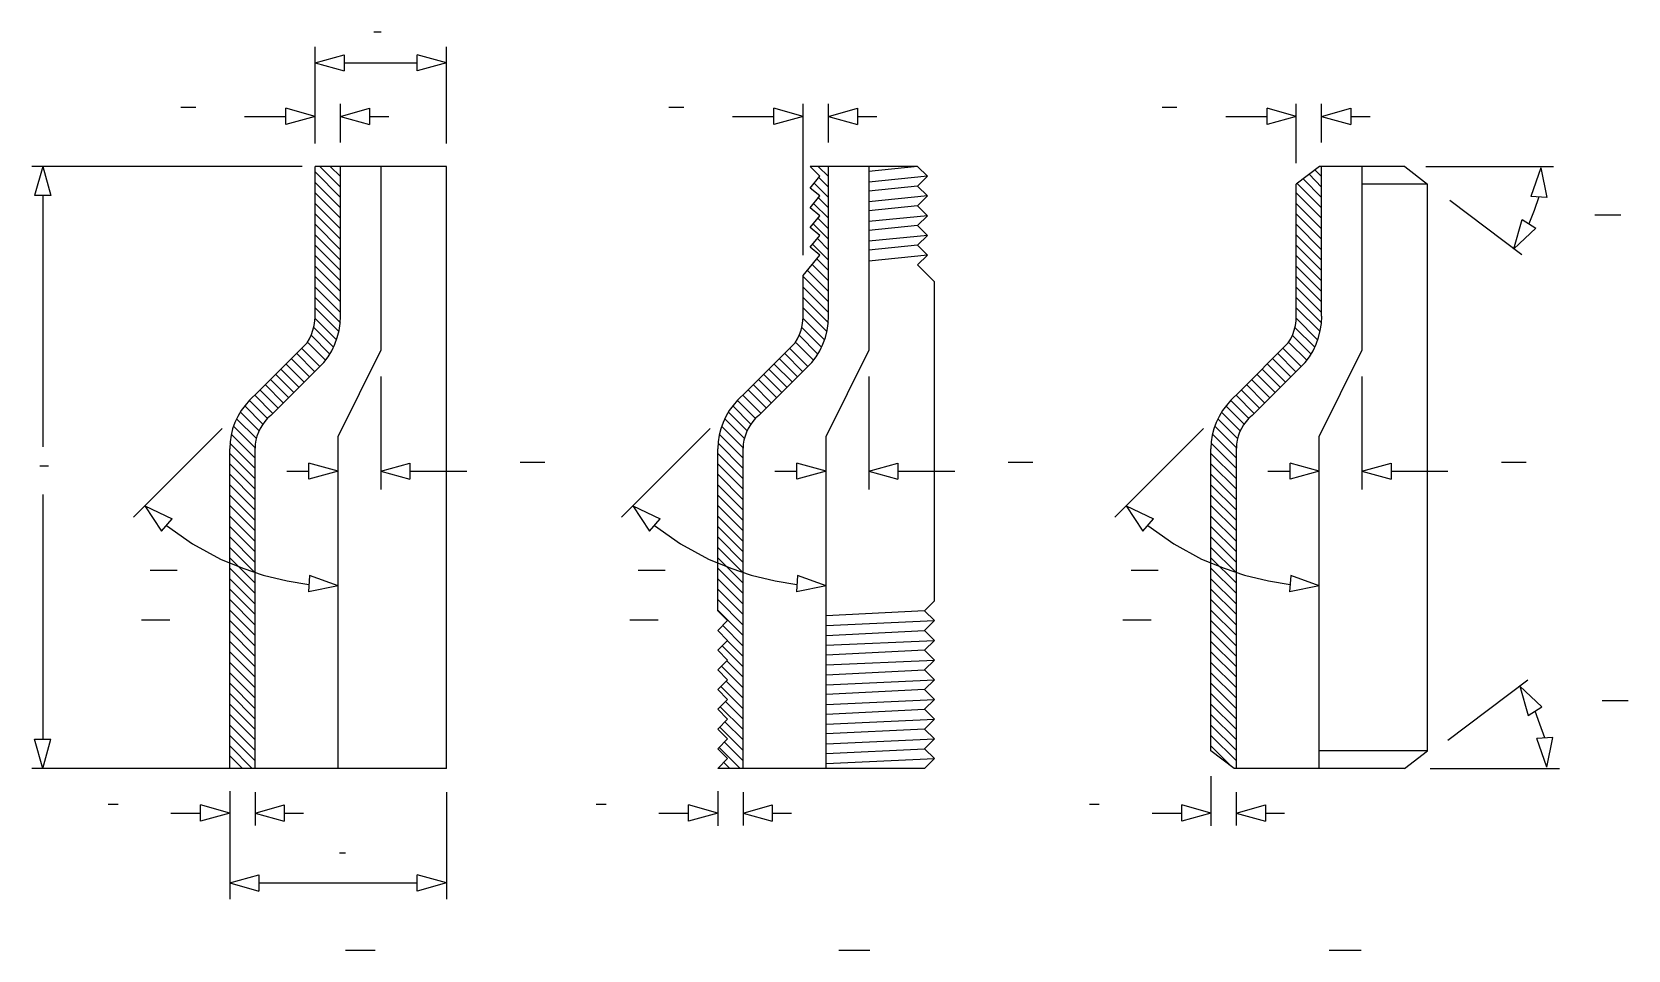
# Model space of a CAD drawing. Extents: x 240 to 1536, y 229 to 974.
import ezdxf

# ---------------------------------------------------------------- set-up
doc = ezdxf.new("R2010")
doc.units = 0
doc.header["$MEASUREMENT"] = 0
doc.layers.get('0').update_dxf_attribs({"linetype": 'CONTINUOUS'})
doc.layers.add('-1', color=7, linetype='CONTINUOUS')
doc.layers.add('1', color=7, linetype='CONTINUOUS')

msp = doc.modelspace()

# ---------------------------------------------------------------- linework, layer by layer
at = {"layer": '-1', "color": 2, "linetype": 'Continuous'}
for p, q in [((1509.3, 825.7), (1530.3, 825.7)), ((336, 537.2), (358, 537.2)), ((732.3, 537.2), (754.3, 537.2)), ((1132.8, 537.2), (1154.8, 537.2)), ((329.2, 496.8), (352.2, 496.8)), ((725.6, 496.8), (748.6, 496.8)), ((1126.1, 496.8), (1149.1, 496.8)), ((1515.3, 431.3), (1536.3, 431.3)), ((494.8, 228.7), (518.8, 228.7)), ((895.4, 228.7), (920.4, 228.7)), ((1293.6, 228.7), (1319.6, 228.7))]:
    msp.add_line(p, q, dxfattribs=at)
at = {"color": 4, "linetype": 'Continuous'}
for p, q in [((490.6, 839.9), (470, 860.5)), ((490.6, 848.3), (473.9, 865)), ((490.6, 856.8), (482.4, 865)), ((490.6, 856.8), (482.4, 865)), ((886.9, 856.8), (878.7, 865)), ((886.9, 856.8), (878.7, 865)), ((886.9, 848.3), (879.2, 856)), ((1287.4, 848.3), (1277.2, 858.6)), ((1287.4, 856.8), (1282, 862.2)), ((1287.4, 856.8), (1282, 862.2)), ((490.6, 831.4), (470, 852)), ((490.6, 822.9), (470, 843.5)), ((886.9, 839.9), (875.3, 851.4)), ((1287.4, 822.9), (1266.8, 843.5)), ((1287.4, 831.4), (1267.6, 851.2)), ((1287.4, 839.9), (1272.4, 854.9)), ((490.6, 814.4), (470, 835)), ((886.9, 822.9), (874.9, 834.9)), ((886.9, 831.4), (878.8, 839.5)), ((1287.4, 814.4), (1266.8, 835)), ((490.6, 805.9), (470, 826.5)), ((490.6, 797.4), (470, 818)), ((886.9, 805.9), (874.5, 818.3)), ((886.9, 814.4), (878.3, 823)), ((1287.4, 805.9), (1266.8, 826.5)), ((1287.4, 797.4), (1266.8, 818)), ((490.6, 788.9), (470, 809.5)), ((886.9, 797.4), (877.9, 806.4)), ((1287.4, 788.9), (1266.8, 809.5)), ((490.6, 780.5), (470, 801.1)), ((490.6, 772), (470, 792.6)), ((886.9, 788.9), (874, 801.8)), ((1287.4, 780.5), (1266.8, 801.1)), ((1287.4, 772), (1266.8, 792.6)), ((490.6, 763.5), (470, 784.1)), ((886.9, 763.5), (869.7, 780.7)), ((886.9, 772), (873.6, 785.3)), ((886.9, 780.5), (877.4, 789.9)), ((1287.4, 763.5), (1266.8, 784.1)), ((490.6, 755), (470, 775.6)), ((490.6, 746.5), (470, 767.1)), ((886.9, 755), (866.3, 775.6)), ((886.9, 746.5), (866.3, 767.1)), ((1287.4, 755), (1266.8, 775.6)), ((1287.4, 746.5), (1266.8, 767.1)), ((490.6, 738), (470, 758.6)), ((886.9, 738), (866.3, 758.6)), ((1287.4, 738), (1266.8, 758.6)), ((487.4, 724.2), (469.9, 741.7)), ((489.3, 730.9), (470, 750.1)), ((883.7, 724.2), (866.2, 741.7)), ((885.6, 730.9), (866.3, 750.1)), ((1286.1, 730.9), (1266.8, 750.1)), ((1284.2, 724.2), (1266.8, 741.7)), ((482, 712.7), (466.8, 727.9)), ((484.9, 718.2), (468.9, 734.3)), ((878.3, 712.7), (863.1, 727.9)), ((881.3, 718.2), (865.2, 734.3)), ((1262.3, 725.1), (1263.9, 728.5)), ((1278.8, 712.7), (1263.6, 727.9)), ((1281.8, 718.2), (1265.7, 734.3)), ((469.8, 698.3), (454.9, 713.3)), ((474, 702.6), (459.1, 717.5)), ((478.6, 707.6), (464.3, 721.9)), ((866.1, 698.3), (851.2, 713.3)), ((870.3, 702.6), (855.4, 717.5)), ((874.9, 707.6), (860.6, 721.9)), ((1266.6, 698.3), (1251.7, 713.3)), ((1270.9, 702.6), (1256, 717.5)), ((1275.4, 707.6), (1261.1, 721.9)), ((457.1, 685.6), (442.1, 700.5)), ((461.3, 689.9), (446.4, 704.8)), ((465.5, 694.1), (450.6, 709)), ((853.4, 685.6), (838.5, 700.5)), ((857.6, 689.9), (842.7, 704.8)), ((861.9, 694.1), (846.9, 709)), ((1253.9, 685.6), (1239, 700.5)), ((1258.1, 689.9), (1243.2, 704.8)), ((1262.4, 694.1), (1247.5, 709)), ((444.3, 672.9), (429.4, 687.8)), ((448.6, 677.1), (433.7, 692)), ((452.8, 681.4), (437.9, 696.3)), ((840.6, 672.9), (825.7, 687.8)), ((844.9, 677.1), (830, 692)), ((849.1, 681.4), (834.2, 696.3)), ((1241.2, 672.9), (1226.3, 687.8)), ((1245.4, 677.1), (1230.5, 692)), ((1249.6, 681.4), (1234.7, 696.3)), ((431.5, 660.4), (416.9, 675)), ((435.8, 664.5), (421, 679.3)), ((440.1, 668.7), (425.2, 683.6)), ((827.8, 660.4), (813.2, 675)), ((832.2, 664.5), (817.4, 679.3)), ((836.5, 668.7), (821.6, 683.6)), ((1228.3, 660.4), (1213.8, 675)), ((1232.7, 664.5), (1217.9, 679.3)), ((1237, 668.7), (1222.1, 683.6)), ((424.5, 650.4), (409.4, 665.6)), ((427.6, 655.8), (412.9, 670.5)), ((820.9, 650.4), (805.7, 665.6)), ((823.9, 655.8), (809.2, 670.5)), ((1221.4, 650.4), (1206.2, 665.6)), ((1224.5, 655.8), (1209.7, 670.5)), ((421.4, 636.6), (403.8, 654.1)), ((422.4, 644.1), (406.3, 660.1)), ((817.7, 636.6), (800.2, 654.1)), ((818.7, 644.1), (802.7, 660.1)), ((1218.2, 636.6), (1200.7, 654.1)), ((1219.2, 644.1), (1203.2, 660.1)), ((421.4, 619.7), (400.9, 640.2)), ((421.4, 628.2), (402, 647.6)), ((817.7, 619.7), (797.3, 640.2)), ((817.7, 628.2), (798.3, 647.6)), ((1218.2, 619.7), (1197.8, 640.2)), ((1218.2, 628.2), (1198.8, 647.6)), ((421.4, 611.4), (400.7, 632)), ((421.4, 602.9), (400.7, 623.6)), ((817.7, 611.4), (797, 632)), ((817.7, 602.9), (797, 623.6)), ((1218.2, 611.4), (1197.5, 632)), ((1218.2, 602.9), (1197.5, 623.6)), ((421.4, 594.4), (400.7, 615.1)), ((817.7, 594.4), (797, 615.1)), ((1218.2, 594.4), (1197.5, 615.1)), ((421.4, 585.9), (400.7, 606.6)), ((421.4, 577.4), (400.7, 598.1)), ((421.4, 577.4), (400.7, 598.1)), ((817.7, 585.9), (797, 606.6)), ((817.7, 577.4), (797, 598.1)), ((817.7, 577.4), (797, 598.1)), ((1218.2, 585.9), (1197.5, 606.6)), ((1218.2, 577.4), (1197.5, 598.1)), ((1218.2, 577.4), (1197.5, 598.1)), ((421.4, 569), (400.7, 589.6)), ((817.7, 569), (797, 589.6)), ((1218.2, 569), (1197.5, 589.6)), ((421.4, 560.5), (400.7, 581.1)), ((421.4, 552), (400.7, 572.6)), ((817.7, 560.5), (797, 581.1)), ((817.7, 552), (797, 572.6)), ((1218.2, 560.5), (1197.5, 581.1)), ((1218.2, 552), (1197.5, 572.6)), ((421.4, 543.5), (400.7, 564.2)), ((817.7, 543.5), (797, 564.2)), ((1218.2, 543.5), (1197.5, 564.2)), ((421.4, 535), (400.7, 555.7)), ((421.4, 526.5), (400.7, 547.2)), ((817.7, 535), (797, 555.7)), ((817.7, 526.5), (797, 547.2)), ((1218.2, 535), (1197.5, 555.7)), ((1218.2, 526.5), (1197.5, 547.2)), ((421.4, 518.1), (400.7, 538.7)), ((817.7, 518.1), (797, 538.7)), ((1218.2, 518.1), (1197.5, 538.7)), ((421.4, 509.6), (400.7, 530.2)), ((421.4, 501.1), (400.7, 521.7)), ((817.7, 509.6), (797, 530.2)), ((817.7, 501.1), (797, 521.7)), ((1218.2, 509.6), (1197.5, 530.2)), ((1218.2, 501.1), (1197.5, 521.7)), ((421.4, 492.6), (400.7, 513.3)), ((817.7, 492.6), (797, 513.3)), ((1218.2, 492.6), (1197.5, 513.3)), ((421.4, 484.1), (400.7, 504.8)), ((421.4, 475.6), (400.7, 496.3)), ((817.7, 484.1), (797, 504.8)), ((1218.2, 484.1), (1197.5, 504.8)), ((1218.2, 475.6), (1197.5, 496.3)), ((421.4, 467.1), (400.7, 487.8)), ((817.7, 475.6), (801.1, 492.2)), ((817.7, 467.1), (804.8, 480)), ((1218.2, 467.1), (1197.5, 487.8)), ((421.4, 458.7), (400.7, 479.3)), ((421.4, 450.2), (400.7, 470.8)), ((817.7, 458.7), (800.6, 475.8)), ((1218.2, 458.7), (1197.5, 479.3)), ((1218.2, 450.2), (1197.5, 470.8)), ((421.4, 441.7), (400.7, 462.3)), ((421.4, 433.2), (400.7, 453.9)), ((817.7, 441.7), (800.1, 459.3)), ((817.7, 450.2), (804.3, 463.5)), ((1218.2, 441.7), (1197.5, 462.3)), ((1218.2, 433.2), (1197.5, 453.9)), ((421.4, 424.7), (400.7, 445.4)), ((817.7, 424.7), (799.6, 442.8)), ((817.7, 433.2), (803.9, 447)), ((1218.2, 424.7), (1197.5, 445.4)), ((421.4, 416.2), (400.7, 436.9)), ((421.4, 407.7), (400.7, 428.4)), ((817.7, 416.2), (803.4, 430.5)), ((1218.2, 416.2), (1197.5, 436.9)), ((1218.2, 407.7), (1197.5, 428.4)), ((421.4, 399.3), (400.7, 419.9)), ((817.7, 407.7), (799.1, 426.3)), ((1218.2, 399.3), (1197.5, 419.9)), ((421.4, 390.8), (400.7, 411.4)), ((421.4, 382.3), (400.7, 402.9)), ((817.7, 390.8), (798.6, 409.8)), ((817.7, 399.3), (802.9, 414.1)), ((1218.2, 390.8), (1197.5, 411.4)), ((1218.2, 382.3), (1197.5, 402.9)), ((419, 376.2), (400.7, 394.5)), ((815.3, 376.2), (798.2, 393.3)), ((817.7, 382.3), (802.4, 397.6)), ((1214.2, 377.8), (1197.5, 394.5)), ((411, 376.2), (400.7, 386.5)), ((806.8, 376.2), (801.9, 381.1))]:
    msp.add_line(p, q, dxfattribs=at)
at = {"layer": '1', "color": 5, "linetype": 'Continuous'}
for p, q in [((517.7, 974.2), (523.7, 974.2)), ((361.1, 913.1), (373.1, 913.1)), ((757.4, 913.1), (769.4, 913.1)), ((1157.9, 913.1), (1169.9, 913.1)), ((636.5, 625), (656.5, 625)), ((1032.8, 625), (1052.8, 625)), ((1433.4, 625), (1453.4, 625)), ((246.5, 621.9), (253.5, 621.9)), ((302, 347.2), (310, 347.2)), ((698.3, 347.2), (706.3, 347.2)), ((1098.8, 347.2), (1106.8, 347.2)), ((489.8, 307.6), (494.8, 307.6))]:
    msp.add_line(p, q, dxfattribs=at)
at = {"layer": '1', "color": 3, "linetype": 'Continuous'}
for p, q in [((470, 883.5), (470, 962.1)), ((576.7, 883.5), (576.7, 962.1)), ((470, 949), (493.7, 955.6)), ((470, 949), (493.7, 942.5)), ((493.7, 955.6), (493.7, 942.5)), ((493.7, 949), (553, 949)), ((576.7, 949), (553, 955.6)), ((553, 942.5), (553, 955.6)), ((576.7, 949), (553, 942.5)), ((470, 905.6), (446.3, 912.2)), ((446.3, 899.1), (446.3, 912.2)), ((490.6, 884.3), (490.6, 915.9)), ((490.6, 905.6), (514.3, 912.2)), ((514.3, 912.2), (514.3, 899.1)), ((866.3, 905.6), (842.6, 912.2)), ((842.6, 899.1), (842.6, 912.2)), ((866.3, 793), (866.3, 915.9)), ((886.9, 884.3), (886.9, 915.9)), ((886.9, 905.6), (910.6, 912.2)), ((910.6, 912.2), (910.6, 899.1)), ((1266.8, 905.6), (1243.1, 912.2)), ((1243.1, 899.1), (1243.1, 912.2)), ((1266.8, 867.7), (1266.8, 915.9)), ((1287.4, 884.3), (1287.4, 915.9)), ((1287.4, 905.6), (1311.1, 912.2)), ((1311.1, 912.2), (1311.1, 899.1)), ((412.6, 905.6), (446.3, 905.6)), ((470, 905.6), (446.3, 899.1)), ((490.6, 905.6), (514.3, 899.1)), ((514.3, 905.6), (529.8, 905.6)), ((809, 905.6), (842.6, 905.6)), ((866.3, 905.6), (842.6, 899.1)), ((886.9, 905.6), (910.6, 899.1)), ((910.6, 905.6), (926.1, 905.6)), ((1209.5, 905.6), (1243.1, 905.6)), ((1266.8, 905.6), (1243.1, 899.1)), ((1287.4, 905.6), (1311.1, 899.1)), ((1311.1, 905.6), (1326.7, 905.6)), ((459.6, 865), (240.1, 865)), ((248.9, 865), (242.3, 841.3)), ((248.9, 865), (255.4, 841.3)), ((1372.1, 865), (1475.7, 865)), ((1465.5, 863.9), (1457.2, 840.7)), ((1465.5, 863.9), (1470.3, 839.7)), ((255.4, 841.3), (242.3, 841.3)), ((248.9, 841.3), (248.9, 637.4)), ((1450.1, 793.2), (1391.6, 837.3)), ((1470.3, 839.7), (1457.2, 840.7)), ((1463.7, 840.2), (1459.9, 829.2)), ((1443.5, 798.2), (1450.2, 821.8)), ((1450.2, 821.8), (1461.4, 815)), ((1459.9, 829.2), (1455.8, 818.4)), ((1443.5, 798.2), (1461.4, 815)), ((523.3, 694.5), (523.3, 602.7)), ((919.7, 694.5), (919.7, 602.7)), ((1320.2, 694.5), (1320.2, 602.7)), ((394.6, 652.2), (322.6, 580.2)), ((790.9, 652.2), (718.9, 580.2)), ((1191.4, 652.2), (1119.4, 580.2)), ((488.7, 617.5), (465, 624.1)), ((465, 611), (465, 624.1)), ((523.3, 617.5), (547.1, 624.1)), ((547.1, 624.1), (547.1, 611)), ((885, 617.5), (861.3, 624.1)), ((861.3, 611), (861.3, 624.1)), ((919.7, 617.5), (943.4, 624.1)), ((943.4, 624.1), (943.4, 611)), ((1285.5, 617.5), (1261.8, 624.1)), ((1261.8, 611), (1261.8, 624.1)), ((1320.2, 617.5), (1343.9, 624.1)), ((1343.9, 624.1), (1343.9, 611)), ((447, 617.5), (465, 617.5)), ((488.7, 617.5), (465, 611)), ((523.3, 617.5), (547.1, 611)), ((547.1, 617.5), (593.2, 617.5)), ((843.3, 617.5), (861.3, 617.5)), ((885, 617.5), (861.3, 611)), ((919.7, 617.5), (943.4, 611)), ((943.4, 617.5), (989.5, 617.5)), ((1243.8, 617.5), (1261.8, 617.5)), ((1285.5, 617.5), (1261.8, 611)), ((1320.2, 617.5), (1343.9, 611)), ((1343.9, 617.5), (1390, 617.5)), ((248.9, 598.7), (248.9, 399.9)), ((331.8, 589.4), (354, 578.8)), ((331.8, 589.4), (345.3, 568.9)), ((728.1, 589.4), (750.3, 578.8)), ((728.1, 589.4), (741.7, 568.9)), ((1128.6, 589.4), (1150.8, 578.8)), ((1128.6, 589.4), (1142.2, 568.9)), ((345.3, 568.9), (354, 578.8)), ((349.4, 573.5), (370.4, 558.5)), ((741.7, 568.9), (750.3, 578.8)), ((745.7, 573.5), (766.8, 558.5)), ((1142.2, 568.9), (1150.8, 578.8)), ((1146.2, 573.5), (1167.3, 558.5)), ((370.4, 558.5), (393.1, 546.2)), ((766.8, 558.5), (789.5, 546.2)), ((1167.3, 558.5), (1190, 546.2)), ((393.1, 546.2), (411.4, 538.7)), ((789.5, 546.2), (807.7, 538.7)), ((1190, 546.2), (1208.2, 538.7)), ((411.4, 538.7), (427.8, 533.2)), ((427.8, 533.2), (447.4, 528.5)), ((465.6, 532.8), (464.6, 519.7)), ((488.7, 524.4), (465.6, 532.8)), ((807.7, 538.7), (824.1, 533.2)), ((824.1, 533.2), (843.7, 528.5)), ((861.9, 532.8), (860.9, 519.7)), ((885, 524.4), (861.9, 532.8)), ((1208.2, 538.7), (1224.7, 533.2)), ((1224.7, 533.2), (1244.2, 528.5)), ((1262.4, 532.8), (1261.4, 519.7)), ((1285.5, 524.4), (1262.4, 532.8)), ((447.4, 528.5), (465, 525.6)), ((488.7, 524.4), (464.6, 519.7)), ((843.7, 528.5), (861.3, 525.6)), ((885, 524.4), (860.9, 519.7)), ((1244.2, 528.5), (1261.9, 525.6)), ((1285.5, 524.4), (1261.4, 519.7)), ((1454.9, 447.9), (1389.8, 398.8)), ((1448.4, 443), (1455.1, 419.3)), ((1448.4, 443), (1466.3, 426.1)), ((1455.1, 419.3), (1466.3, 426.1)), ((1464.7, 412), (1460.7, 422.7)), ((1468.6, 401), (1464.7, 412)), ((248.9, 376.2), (242.3, 399.9)), ((242.3, 399.9), (255.4, 399.9)), ((248.9, 376.2), (255.4, 399.9)), ((1475.2, 401.4), (1462.1, 400.5)), ((1470.4, 377.3), (1462.1, 400.5)), ((1470.4, 377.3), (1475.2, 401.4)), ((426.6, 376.2), (240.1, 376.2)), ((1375.6, 376.2), (1480.6, 376.2)), ((1197.5, 369.8), (1197.5, 329.5)), ((400.7, 357.7), (400.7, 270)), ((421.3, 356.9), (421.3, 329.8)), ((576.7, 356.9), (576.7, 270)), ((797, 357.8), (797, 329.5)), ((817.6, 356.9), (817.6, 329.8)), ((1218.1, 356.9), (1218.1, 329.8)), ((352.9, 340), (377, 340)), ((400.7, 340), (377, 346.6)), ((377, 333.5), (377, 346.6)), ((400.7, 340), (377, 333.5)), ((421.3, 340), (445, 346.6)), ((421.3, 340), (445, 333.5)), ((445, 346.6), (445, 333.5)), ((445, 340), (460.6, 340)), ((749.2, 340), (773.3, 340)), ((797, 340), (773.3, 346.6)), ((773.3, 333.5), (773.3, 346.6)), ((797, 340), (773.3, 333.5)), ((817.6, 340), (841.3, 346.6)), ((817.6, 340), (841.3, 333.5)), ((841.3, 346.6), (841.3, 333.5)), ((841.3, 340), (856.9, 340)), ((1149.7, 340), (1173.8, 340)), ((1197.5, 340), (1173.8, 346.6)), ((1173.8, 333.5), (1173.8, 346.6)), ((1197.5, 340), (1173.8, 333.5)), ((1218.1, 340), (1241.9, 346.6)), ((1218.1, 340), (1241.9, 333.5)), ((1241.9, 346.6), (1241.9, 333.5)), ((1241.9, 340), (1257.4, 340)), ((400.7, 283.2), (424.4, 289.7)), ((424.4, 289.7), (424.4, 276.6)), ((576.7, 283.2), (553, 289.7)), ((553, 276.6), (553, 289.7)), ((400.7, 283.2), (424.4, 276.6)), ((424.4, 283.2), (553, 283.2)), ((576.7, 283.2), (553, 276.6))]:
    msp.add_line(p, q, dxfattribs=at)
at = {"layer": '1', "color": 7, "linetype": 'Continuous'}
for p, q in [((576.7, 865), (470, 865)), ((470, 742.9), (470, 865)), ((490.6, 743.4), (490.6, 865)), ((523.3, 865), (523.3, 715.6)), ((576.7, 673.7), (576.7, 865)), ((959.3, 865), (872, 865)), ((880, 857), (872, 865)), ((872, 847.4), (880, 857)), ((886.9, 743.4), (886.9, 865)), ((919.7, 865), (919.7, 715.6)), ((959.3, 865), (919.7, 861)), ((967.3, 857), (959.3, 865)), ((959.3, 849), (967.3, 857)), ((1285.6, 865), (1266.8, 850.6)), ((1354.9, 865), (1285.6, 865)), ((1287.4, 743.4), (1287.4, 865)), ((1320.2, 865), (1320.2, 715.6)), ((1354.9, 865), (1373.5, 850.6)), ((880, 841), (872, 847.4)), ((959.3, 849), (919.7, 845)), ((967.3, 841), (959.3, 849)), ((1266.8, 742.9), (1266.8, 850.6)), ((1373.5, 850.6), (1320.2, 850.6)), ((1373.5, 673.7), (1373.5, 850.6)), ((872, 831.4), (880, 841)), ((880, 825), (872, 831.4)), ((959.3, 833), (919.7, 829)), ((959.3, 833), (967.3, 841)), ((967.3, 825), (959.3, 833)), ((872, 815.4), (880, 825)), ((959.3, 817), (919.7, 813)), ((959.3, 817), (967.3, 825)), ((967.3, 809), (959.3, 817)), ((880, 809), (872, 815.4)), ((872, 799.4), (880, 809)), ((959.3, 801), (967.3, 809)), ((866.3, 776.5), (880, 793)), ((880, 793), (872, 799.4)), ((959.3, 801), (919.7, 797)), ((967.3, 793), (959.3, 801)), ((959.3, 785), (967.3, 793)), ((973, 771.3), (959.3, 785)), ((866.3, 742.9), (866.3, 776.5)), ((973, 673.7), (973, 771.3)), ((469.3, 735.8), (469.8, 739.6)), ((469.8, 739.6), (470, 742.9)), ((490.3, 737.5), (490.6, 743.4)), ((865.6, 735.8), (866.1, 739.6)), ((866.1, 739.6), (866.3, 742.9)), ((886.7, 737.5), (886.9, 743.4)), ((1266.1, 735.8), (1266.7, 739.6)), ((1266.7, 739.6), (1266.8, 742.9)), ((1287.2, 737.5), (1287.5, 743.4)), ((465.4, 725.1), (467.1, 728.5)), ((467.1, 728.5), (468.3, 732.1)), ((468.3, 732.1), (469.3, 735.8)), ((486.1, 720.7), (488.1, 726.1)), ((488.1, 726.1), (489.5, 731.8)), ((489.5, 731.8), (490.3, 737.5)), ((861.7, 725.1), (863.4, 728.5)), ((863.4, 728.5), (864.7, 732.1)), ((864.7, 732.1), (865.6, 735.8)), ((882.4, 720.7), (884.4, 726.1)), ((884.4, 726.1), (885.8, 731.8)), ((885.8, 731.8), (886.7, 737.5)), ((1263.9, 728.5), (1265.2, 732.1)), ((1265.2, 732.1), (1266.1, 735.8)), ((1283, 720.7), (1284.9, 726.1)), ((1284.9, 726.1), (1286.3, 731.8)), ((1286.3, 731.8), (1287.2, 737.5)), ((423.7, 682.1), (463.5, 721.9)), ((463.5, 721.9), (465.4, 725.1)), ((480.6, 710.4), (483.6, 715.4)), ((483.6, 715.4), (486.1, 720.7)), ((488.7, 645.7), (523.3, 715.6)), ((820, 682.1), (859.8, 721.9)), ((859.8, 721.9), (861.7, 725.1)), ((876.9, 710.4), (879.9, 715.4)), ((879.9, 715.4), (882.4, 720.7)), ((885, 645.7), (919.7, 715.6)), ((1220.6, 682.1), (1260.3, 721.9)), ((1260.3, 721.9), (1262.3, 725.1)), ((1277.5, 710.4), (1280.5, 715.4)), ((1280.5, 715.4), (1283, 720.7)), ((1285.5, 645.7), (1320.2, 715.6)), ((434.1, 662.7), (477.2, 705.7)), ((477.2, 705.7), (480.6, 710.4)), ((830.4, 662.7), (873.5, 705.7)), ((873.5, 705.7), (876.9, 710.4)), ((1230.9, 662.7), (1274, 705.7)), ((1274, 705.7), (1277.5, 710.4)), ((416.9, 675.1), (413.3, 671)), ((423.7, 682.1), (416.9, 675.1)), ((813.2, 675.1), (809.6, 671)), ((820, 682.1), (813.2, 675.1)), ((1213.8, 675.1), (1210.1, 671)), ((1220.6, 682.1), (1213.8, 675.1)), ((407.3, 662), (404.9, 657.1)), ((410, 666.7), (407.3, 662)), ((413.3, 671), (410, 666.7)), ((434, 662.8), (431.5, 660.5)), ((576.7, 376.2), (576.7, 673.7)), ((803.6, 662), (801.3, 657.1)), ((806.4, 666.7), (803.6, 662)), ((809.6, 671), (806.4, 666.7)), ((830.3, 662.8), (827.8, 660.5)), ((973, 512.2), (973, 673.7)), ((1204.1, 662), (1201.8, 657.1)), ((1206.9, 666.7), (1204.1, 662)), ((1210.1, 671), (1206.9, 666.7)), ((1230.9, 662.8), (1228.3, 660.5)), ((1373.5, 390.6), (1373.5, 673.7)), ((403.1, 652), (401.8, 646.8)), ((404.9, 657.1), (403.1, 652)), ((424, 649.2), (422.8, 646)), ((425.4, 652.3), (424, 649.2)), ((427.2, 655.2), (425.4, 652.3)), ((429.2, 658), (427.2, 655.2)), ((431.5, 660.5), (429.2, 658)), ((799.4, 652), (798.1, 646.8)), ((801.3, 657.1), (799.4, 652)), ((820.3, 649.2), (819.2, 646)), ((821.8, 652.3), (820.3, 649.2)), ((823.5, 655.2), (821.8, 652.3)), ((825.5, 658), (823.5, 655.2)), ((827.8, 660.5), (825.5, 658)), ((1199.9, 652), (1198.6, 646.8)), ((1201.8, 657.1), (1199.9, 652)), ((1220.8, 649.2), (1219.7, 646)), ((1222.3, 652.3), (1220.8, 649.2)), ((1224, 655.2), (1222.3, 652.3)), ((1226.1, 658), (1224, 655.2)), ((1228.3, 660.5), (1226.1, 658)), ((401, 641.4), (400.7, 635.6)), ((400.7, 376.2), (400.7, 635.6)), ((401.8, 646.8), (401, 641.4)), ((421.5, 639.4), (421.4, 636.2)), ((421.4, 376.2), (421.4, 636.2)), ((422, 642.7), (421.5, 639.4)), ((422.8, 646), (422, 642.7)), ((488.7, 376.2), (488.7, 645.7)), ((797.3, 641.4), (797, 635.6)), ((797, 504.2), (797, 635.6)), ((798.1, 646.8), (797.3, 641.4)), ((817.8, 639.4), (817.7, 636.2)), ((817.7, 376.2), (817.7, 636.2)), ((818.3, 642.7), (817.8, 639.4)), ((819.2, 646), (818.3, 642.7)), ((885, 376.2), (885, 645.7)), ((1197.8, 641.4), (1197.5, 635.6)), ((1197.5, 390.6), (1197.5, 635.6)), ((1198.6, 646.8), (1197.8, 641.4)), ((1218.4, 639.4), (1218.2, 636.2)), ((1218.2, 376.2), (1218.2, 636.2)), ((1218.9, 642.7), (1218.4, 639.4)), ((1219.7, 646), (1218.9, 642.7)), ((1285.5, 376.2), (1285.5, 645.7)), ((973, 512.2), (965, 504.2)), ((797, 504.2), (805, 496.2)), ((805, 496.2), (797, 488.2)), ((965, 504.2), (885, 500.2)), ((965, 504.2), (973, 496.2)), ((973, 496.2), (965, 488.2)), ((797, 488.2), (805, 480.2)), ((805, 480.2), (797, 472.2)), ((885, 484.2), (965, 488.2)), ((965, 488.2), (973, 480.2)), ((973, 480.2), (965, 472.2)), ((797, 472.2), (805, 464.2)), ((965, 472.2), (885, 468.2)), ((965, 472.2), (973, 464.2)), ((805, 464.2), (797, 456.2)), ((797, 456.2), (805, 448.2)), ((885, 452.2), (965, 456.2)), ((973, 464.2), (965, 456.2)), ((965, 456.2), (973, 448.2)), ((805, 448.2), (797, 440.2)), ((973, 448.2), (965, 440.2)), ((797, 440.2), (805, 432.2)), ((805, 432.2), (797, 424.2)), ((965, 440.2), (885, 436.2)), ((965, 440.2), (973, 432.2)), ((973, 432.2), (965, 424.2)), ((797, 424.2), (805, 416.2)), ((805, 416.2), (797, 408.2)), ((885, 420.2), (965, 424.2)), ((965, 424.2), (973, 416.2)), ((973, 416.2), (965, 408.2)), ((797, 408.2), (805, 400.2)), ((965, 408.2), (885, 404.2)), ((965, 408.2), (973, 400.2)), ((805, 400.2), (797, 392.2)), ((797, 392.2), (805, 384.2)), ((885, 388.2), (965, 392.2)), ((973, 400.2), (965, 392.2)), ((965, 392.2), (973, 384.2)), ((1216.3, 376.2), (1197.5, 390.6)), ((1373.5, 390.6), (1285.5, 390.6)), ((1354.8, 376.2), (1373.5, 390.6)), ((576.7, 376.2), (400.7, 376.2)), ((805, 384.2), (797, 376.2)), ((965, 376.2), (797, 376.2)), ((973, 384.2), (965, 376.2)), ((1354.8, 376.2), (1216.3, 376.2))]:
    msp.add_line(p, q, dxfattribs=at)
at = {"layer": '1', "color": 4, "linetype": 'Continuous'}
for p, q in [((967.3, 857), (919.7, 852.2)), ((967.3, 841), (919.7, 836.2)), ((967.3, 825), (919.7, 820.2)), ((967.3, 809), (919.7, 804.2)), ((967.3, 793), (919.7, 788.2)), ((885, 492.2), (973, 496.2)), ((885, 476.2), (973, 480.2)), ((885, 460.2), (973, 464.2)), ((885, 444.2), (973, 448.2)), ((885, 428.2), (973, 432.2)), ((885, 412.2), (973, 416.2)), ((885, 396.2), (973, 400.2)), ((885, 380.2), (973, 384.2))]:
    msp.add_line(p, q, dxfattribs=at)

doc.saveas('drawing.dxf')
